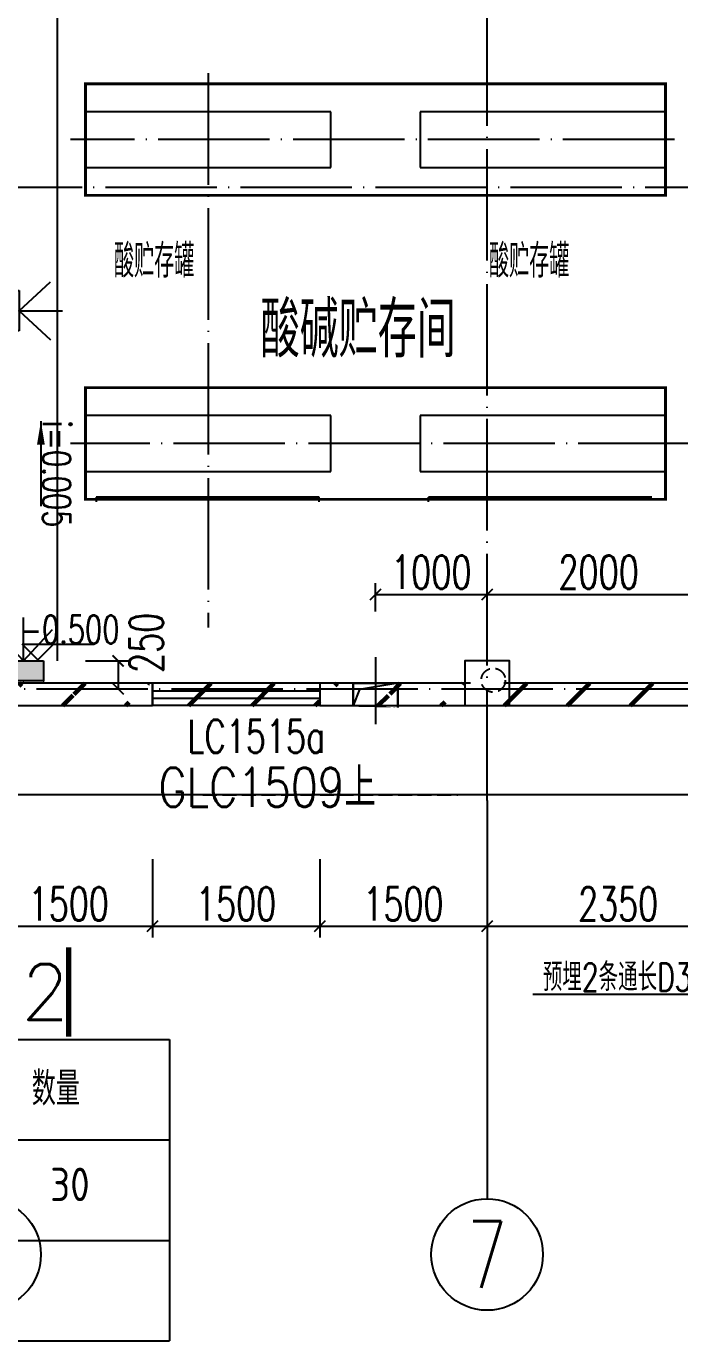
# Model space of a CAD drawing. Header units: millimetres. Extents: x 5779402 to 5838852, y 134142 to 176192.
# Drawn here: x 5819502 to 5825360, y 154451 to 166237 of the extents above; entities that cross this region are included whole.
import ezdxf
from ezdxf.enums import TextEntityAlignment as Align

# ---------------------------------------------------------------- set-up
doc = ezdxf.new("R2010")
doc.units = ezdxf.units.MM
doc.header["$LTSCALE"] = 1000
for name, pattern in [('DASH', [0.35, 0.25, -0.1]), ('DIVIDE', [1.25, 0.5, -0.25, 0, -0.25, 0, -0.25]), ('DOTE', [2.4200000000000004, 2, -0.2, 0.02, -0.2])]:
    doc.linetypes.add(name, pattern=pattern)
doc.layers.get('0').update_dxf_attribs({"color": 8})
doc.layers.get('DEFPOINTS').update_dxf_attribs({"color": 8})
for name, color, linetype in [('-人员定位', 6, 'Continuous'), ('-人员定位标注', 4, 'Continuous'), ('04-墙体WALL', 8, 'Continuous'), ('3T_WOOD', 8, 'Continuous'), ('AXIS_NUM', 8, 'Continuous'), ('COLUMN', 8, 'Continuous'), ('DIM', 8, 'Continuous'), ('DOTE', 8, 'DOTE'), ('Text', 8, 'Continuous'), ('THICK', 8, 'Continuous'), ('WIN', 8, 'Continuous'), ('WINDOW', 8, 'Continuous'), ('WINDOW_TEXT', 8, 'Continuous'), ('电缆埋管', 8, 'Continuous')]:
    doc.layers.add(name, color=color, linetype=linetype)
doc.layers.add('WALL', color=8, linetype='Continuous', lineweight=60)
doc.styles.add('-GBCBIGGBENOR', font='gbenor.shx', dxfattribs={"width": 0.7, "bigfont": 'gbcbig.shx'})
doc.styles.add('_TCH_WINDOW', font='SIMPLEX', dxfattribs={"bigfont": 'GBCBIG'})
doc.styles.add('GEDITXT', font='geditxt.shx', dxfattribs={"width": 0.72, "height": 400, "bigfont": 'hztxt1.shx'})
doc.styles.add('HZ', font='geditxt.shx', dxfattribs={"width": 0.7, "bigfont": 'hztxt1.shx'})
doc.styles.get("Standard").update_dxf_attribs({"font": 'geditxt.shx', "width": 0.7, "bigfont": 'hztxt1.shx'})
doc.styles.add('TSSD_Axis', font='geditxt.shx', dxfattribs={"width": 0.7, "bigfont": 'hztxt1.shx'})
doc.styles.add('TSSD_Label', font='geditxt.shx', dxfattribs={"width": 0.7, "bigfont": 'hztxt1.shx'})
doc.styles.add('TSSD_Norm', font='geditxt.shx', dxfattribs={"bigfont": 'hztxt1.shx'})
doc.styles.add('TSSD_Rein', font='geditxt.shx', dxfattribs={"width": 0.7, "bigfont": 'hztxt1.shx'})
doc.dimstyles.new('TSSD_100_100$0', dxfattribs={"dimtxt": 300, "dimasz": 100, "dimexe": 100, "dimexo": 250, "dimgap": 50, "dimtad": 1, "dimdec": 0, "dimzin": 0, "dimdsep": 46, "dimtxsty": 'TSSD_Rein', "dimblk": 'ARCHTICK', "dimcen": 0, "dimclrt": 7, "dimadec": 0, "dimazin": 0, "dimtfac": 1, "dimtdec": 0, "dimtix": 1, "dimtmove": 2, "dimatfit": 3, "dimldrblk": '_TSDBK', "dimfxl": 0, "dimtvp": 0.7, "dimtolj": 1, "dimtzin": 0, "dimarcsym": 0})

# ---------------------------------------------------------------- blocks, each defined once
blk = doc.blocks.new('_ArchTick')
at = {"color": 0, "linetype": 'ByBlock', "const_width": 0.15}
blk.add_lwpolyline([(-0.5, -0.5), (0.5, 0.5)], dxfattribs=at)
blk = doc.blocks.new('*D200')
at = {"layer": 'DEFPOINTS', "color": 0, "transparency": 16777216}
for p in [(5825633.266003137, 161142.5586406321), (5823633.20535188, 160738.9260990155), (5825633.266003137, 160738.9260990155)]:
    blk.add_point(p, dxfattribs=at)
at = {"layer": 'DIM', "color": 0, "lineweight": -2, "transparency": 16777216}
for p, q in [((5823633.20535188, 160988.9260990155), (5823633.20535188, 161242.5586406321)), ((5825633.266003137, 160988.9260990155), (5825633.266003137, 161242.5586406321)), ((5823633.20535188, 161142.5586406321), (5825633.266003137, 161142.5586406321))]:
    blk.add_line(p, q, dxfattribs=at)
at = {"layer": 'DIM', "color": 0, "lineweight": -2, "transparency": 16777216, "xscale": 100, "yscale": 100, "zscale": 100, "rotation": 180}
blk.add_blockref('_ArchTick', (5823633.20535188, 161142.5586406321), dxfattribs=at)
at = {"layer": 'DIM', "color": 0, "lineweight": -2, "transparency": 16777216, "xscale": 100, "yscale": 100, "zscale": 100}
blk.add_blockref('_ArchTick', (5825633.266003137, 161142.5586406321), dxfattribs=at)
at = {"layer": 'DIM', "color": 7, "transparency": 16777216, "insert": (5824633.235677509, 161342.5586406321), "char_height": 300, "attachment_point": 5, "style": 'TSSD_Rein'}
blk.add_mtext('\\A1;2000', dxfattribs=at)
blk = doc.blocks.new('_TSDBK')
blk.add_line((-1, 0), (0, 0))
blk.add_lwpolyline([(-0.7000000000000001, -0.7000000000000001, 0.5, 0.5, 0), (0.7000000000000001, 0.7000000000000001, 0.5, 0.5, 0)], format="xyseb")
blk = doc.blocks.new('*D201')
at = {"layer": 'DEFPOINTS', "color": 0, "transparency": 16777216}
for p in [(5823633.20535188, 161142.5586406321), (5822633.266003137, 160738.9260990155), (5823633.20535188, 160738.9260990155)]:
    blk.add_point(p, dxfattribs=at)
at = {"layer": 'DIM', "color": 0, "lineweight": -2, "transparency": 16777216}
for p, q in [((5822633.266003137, 160988.9260990155), (5822633.266003137, 161242.5586406321)), ((5823633.20535188, 160988.9260990155), (5823633.20535188, 161242.5586406321)), ((5822633.266003137, 161142.5586406321), (5823633.20535188, 161142.5586406321))]:
    blk.add_line(p, q, dxfattribs=at)
at = {"layer": 'DIM', "color": 0, "lineweight": -2, "transparency": 16777216, "xscale": 100, "yscale": 100, "zscale": 100, "rotation": 180}
blk.add_blockref('_ArchTick', (5822633.266003137, 161142.5586406321), dxfattribs=at)
at = {"layer": 'DIM', "color": 0, "lineweight": -2, "transparency": 16777216, "xscale": 100, "yscale": 100, "zscale": 100}
blk.add_blockref('_ArchTick', (5823633.20535188, 161142.5586406321), dxfattribs=at)
at = {"layer": 'DIM', "color": 7, "transparency": 16777216, "insert": (5823133.235677509, 161342.5586406321), "char_height": 300, "attachment_point": 5, "style": 'TSSD_Rein'}
blk.add_mtext('\\A1;1000', dxfattribs=at)
blk = doc.blocks.new('D')
at = {"layer": 'WIN'}
for p, q in [((6078499.015100326, 232469.040798577), (6078499.015100326, 231869.6163707887)), ((6078699.015100412, 232234.9045898275), (6078356.516380943, 232179.4364029669)), ((6078356.516380943, 232179.4364029669), (6078299.015100242, 232034.9045898805))]:
    blk.add_line(p, q, dxfattribs=at)
at = {"layer": 'WIN', "const_width": 20}
blk.add_lwpolyline([(6078299.015100242, 232234.9045898275), (6078699.015100412, 232234.9045898275), (6078699.015100408, 232034.9045898736), (6078299.015100242, 232034.9045898805), (6078299.015100242, 232234.9045898275)], dxfattribs=at)
blk = doc.blocks.new('*D196')
at = {"layer": 'DEFPOINTS', "color": 0, "transparency": 16777216}
for p in [(5819783.20535188, 160546.0357153619), (5819783.20535188, 160296.0357153638), (5820325.729917916, 160296.0357153638)]:
    blk.add_point(p, dxfattribs=at)
at = {"layer": 'DIM', "color": 0, "lineweight": -2, "transparency": 16777216}
for p, q in [((5820033.20535188, 160546.0357153619), (5820425.729917916, 160546.0357153619)), ((5820325.729917916, 160546.0357153619), (5820325.729917916, 160296.0357153638)), ((5820033.20535188, 160296.0357153638), (5820425.729917916, 160296.0357153638))]:
    blk.add_line(p, q, dxfattribs=at)
at = {"layer": 'DIM', "color": 0, "lineweight": -2, "transparency": 16777216, "xscale": 100, "yscale": 100, "zscale": 100}
for p, rotation in [((5820325.729917916, 160546.0357153619), 90), ((5820325.729917916, 160296.0357153638), 270)]:
    blk.add_blockref('_ArchTick', p, dxfattribs=dict(at, rotation=rotation))
at = {"layer": 'DIM', "color": 7, "transparency": 16777216, "insert": (5820578.955833282, 160709.3761385948), "char_height": 300, "attachment_point": 5, "rotation": 90, "style": 'TSSD_Rein'}
blk.add_mtext('\\A1;250', dxfattribs=at)
blk = doc.blocks.new('*D231')
at = {"layer": 'DEFPOINTS', "color": 0, "transparency": 16777216}
for p in [(5823633.20535188, 159019.0337553046), (5825983.205352047, 159019.0337553046), (5825983.205352047, 158167.8858092712)]:
    blk.add_point(p, dxfattribs=at)
at = {"layer": 'DIM', "color": 0, "lineweight": -2, "transparency": 16777216}
for p, q in [((5823633.20535188, 158769.0337553046), (5823633.20535188, 158067.8858092712)), ((5825983.205352047, 158769.0337553046), (5825983.205352047, 158067.8858092712)), ((5823633.20535188, 158167.8858092712), (5825983.205352047, 158167.8858092712))]:
    blk.add_line(p, q, dxfattribs=at)
at = {"layer": 'DIM', "color": 0, "lineweight": -2, "transparency": 16777216, "xscale": 100, "yscale": 100, "zscale": 100, "rotation": 180}
blk.add_blockref('_ArchTick', (5823633.20535188, 158167.8858092712), dxfattribs=at)
at = {"layer": 'DIM', "color": 0, "lineweight": -2, "transparency": 16777216, "xscale": 100, "yscale": 100, "zscale": 100}
blk.add_blockref('_ArchTick', (5825983.205352047, 158167.8858092712), dxfattribs=at)
at = {"layer": 'DIM', "color": 7, "transparency": 16777216, "insert": (5824808.205351964, 158367.8858092712), "char_height": 300, "attachment_point": 5, "style": 'TSSD_Rein'}
blk.add_mtext('\\A1;2350', dxfattribs=at)
blk = doc.blocks.new('*D232')
at = {"layer": 'DEFPOINTS', "color": 0, "transparency": 16777216}
for p in [(5822133.205352047, 159019.0337553046), (5823633.20535188, 159019.0337553046), (5823633.20535188, 158167.8858092712)]:
    blk.add_point(p, dxfattribs=at)
at = {"layer": 'DIM', "color": 0, "lineweight": -2, "transparency": 16777216}
for p, q in [((5822133.205352047, 158769.0337553046), (5822133.205352047, 158067.8858092712)), ((5823633.20535188, 158769.0337553046), (5823633.20535188, 158067.8858092712)), ((5822133.205352047, 158167.8858092712), (5823633.20535188, 158167.8858092712))]:
    blk.add_line(p, q, dxfattribs=at)
at = {"layer": 'DIM', "color": 0, "lineweight": -2, "transparency": 16777216, "xscale": 100, "yscale": 100, "zscale": 100, "rotation": 180}
blk.add_blockref('_ArchTick', (5822133.205352047, 158167.8858092712), dxfattribs=at)
at = {"layer": 'DIM', "color": 0, "lineweight": -2, "transparency": 16777216, "xscale": 100, "yscale": 100, "zscale": 100}
blk.add_blockref('_ArchTick', (5823633.20535188, 158167.8858092712), dxfattribs=at)
at = {"layer": 'DIM', "color": 7, "transparency": 16777216, "insert": (5822883.205351964, 158367.8858092712), "char_height": 300, "attachment_point": 5, "style": 'TSSD_Rein'}
blk.add_mtext('\\A1;1500', dxfattribs=at)
blk = doc.blocks.new('*D233')
at = {"layer": 'DEFPOINTS', "color": 0, "transparency": 16777216}
for p in [(5820633.133150291, 159019.0337553046), (5822133.205352047, 159019.0337553046), (5822133.205352047, 158167.8858092712)]:
    blk.add_point(p, dxfattribs=at)
at = {"layer": 'DIM', "color": 0, "lineweight": -2, "transparency": 16777216}
for p, q in [((5820633.133150291, 158769.0337553046), (5820633.133150291, 158067.8858092712)), ((5822133.205352047, 158769.0337553046), (5822133.205352047, 158067.8858092712)), ((5820633.133150291, 158167.8858092712), (5822133.205352047, 158167.8858092712))]:
    blk.add_line(p, q, dxfattribs=at)
at = {"layer": 'DIM', "color": 0, "lineweight": -2, "transparency": 16777216, "xscale": 100, "yscale": 100, "zscale": 100, "rotation": 180}
blk.add_blockref('_ArchTick', (5820633.133150291, 158167.8858092712), dxfattribs=at)
at = {"layer": 'DIM', "color": 0, "lineweight": -2, "transparency": 16777216, "xscale": 100, "yscale": 100, "zscale": 100}
blk.add_blockref('_ArchTick', (5822133.205352047, 158167.8858092712), dxfattribs=at)
at = {"layer": 'DIM', "color": 7, "transparency": 16777216, "insert": (5821383.169251169, 158367.8858092712), "char_height": 300, "attachment_point": 5, "style": 'TSSD_Rein'}
blk.add_mtext('\\A1;1500', dxfattribs=at)
blk = doc.blocks.new('*D234')
at = {"layer": 'DEFPOINTS', "color": 0, "transparency": 16777216}
for p in [(5819133.205351884, 159019.0337553046), (5820633.133150291, 159019.0337553046), (5820633.133150291, 158167.8858092712)]:
    blk.add_point(p, dxfattribs=at)
at = {"layer": 'DIM', "color": 0, "lineweight": -2, "transparency": 16777216}
for p, q in [((5819133.205351884, 158769.0337553046), (5819133.205351884, 158067.8858092712)), ((5820633.133150291, 158769.0337553046), (5820633.133150291, 158067.8858092712)), ((5819133.205351884, 158167.8858092712), (5820633.133150291, 158167.8858092712))]:
    blk.add_line(p, q, dxfattribs=at)
at = {"layer": 'DIM', "color": 0, "lineweight": -2, "transparency": 16777216, "xscale": 100, "yscale": 100, "zscale": 100, "rotation": 180}
blk.add_blockref('_ArchTick', (5819133.205351884, 158167.8858092712), dxfattribs=at)
at = {"layer": 'DIM', "color": 0, "lineweight": -2, "transparency": 16777216, "xscale": 100, "yscale": 100, "zscale": 100}
blk.add_blockref('_ArchTick', (5820633.133150291, 158167.8858092712), dxfattribs=at)
at = {"layer": 'DIM', "color": 7, "transparency": 16777216, "insert": (5819883.169251087, 158367.8858092712), "char_height": 300, "attachment_point": 5, "style": 'TSSD_Rein'}
blk.add_mtext('\\A1;1500', dxfattribs=at)
blk = doc.blocks.new('_FZHK')
blk.add_lwpolyline([(-0.5, -0.5), (0.5, -0.5), (0.5, 0.5), (-0.5, 0.5)], close=True)
blk = doc.blocks.new('$TCHSYS$WIN2D')
for p, q in [((-0.5, 0.5), (0.5, 0.5)), ((-0.5, 0.5), (-0.4999999999999999, -0.5)), ((0.5, 0.5), (0.4999999999999998, -0.5)), ((0.5, 0.1666666666666666), (-0.5, 0.1666666666666666)), ((0.5, -0.1666666666666667), (-0.5, -0.1666666666666667)), ((-0.4999999999999999, -0.5), (0.5, -0.5))]:
    blk.add_line(p, q)
blk = doc.blocks.new('ts_axno')
at = {"color": 0, "linetype": 'ByBlock', "lineweight": -2}
blk.add_circle((0, 0), 0.5, dxfattribs=at)
at = {"color": 0, "linetype": 'ByBlock', "lineweight": -2, "style": 'TSSD_Axis', "width": 0.7}
blk.add_attdef('A', text='', height=0.6, dxfattribs=at).set_placement((0, 0), align=Align.MIDDLE_CENTER)
blk = doc.blocks.new('定位基站')
at = {"layer": '-人员定位', "ltscale": 0.01}
h = blk.add_hatch(color=256, dxfattribs=at)
h.dxf.hatch_style = 1
h.paths.add_polyline_path([(406523.9891417791, 477797.9968768524), (406523.9891417791, 477617.0559842106), (406162.1073564942, 477617.0559842106), (406162.1073564942, 477797.9968768524)])
at = {"layer": '-人员定位', "color": 6}
for p, q in [((406343.0482491367, 477797.9968768524), (406343.0482491367, 478186.0658077138)), ((406343.0482491367, 477797.9968768524), (406082.1860954517, 478076.6380122445)), ((406343.0482491367, 477797.9968768524), (406603.9104028216, 478076.6380122445)), ((406343.0482491367, 477995.4534284034), (406343.0482491367, 477995.4534284034)), ((406162.1073564942, 477797.9968768524), (406523.9891417791, 477797.9968768524)), ((406162.1073564942, 477617.0559842106), (406162.1073564942, 477797.9968768524)), ((406523.9891417791, 477797.9968768524), (406523.9891417791, 477617.0559842106)), ((406523.9891417791, 477617.0559842106), (406162.1073564942, 477617.0559842106))]:
    blk.add_line(p, q, dxfattribs=at)
for p in [(406343.0482491367, 477797.9968768524), (406162.1073564942, 477617.0559842103), (406343.0482491367, 477617.0559842106), (406523.9891417791, 477617.0559842103)]:
    blk.add_point(p, dxfattribs=at)

msp = doc.modelspace()

# ---------------------------------------------------------------- hatches: boundary and pattern name
at = {"layer": 'WALL'}
h = msp.add_hatch(dxfattribs=at)
h.set_pattern_fill('METAL', color=256, scale=100, style=0)
h.set_pattern_definition([(45, (0, 0), (-282.842712474619, 282.842712474619), [])])
h.paths.add_polyline_path([(5791083.205351437, 160346.0357153455), (5791083.205351437, 160146.0357153592), (5792983.205352047, 160146.0357153594), (5792983.205352047, 160346.0357153455)], flags=17)
h.paths.add_polyline_path([(5798983.205352047, 160146.0357153574), (5798983.205352047, 160346.0357153556), (5798883.205351437, 160346.035715355), (5797083.205351978, 160346.0357153825), (5797083.205351978, 160146.0357153659), (5798883.205351437, 160146.0357153679)], flags=16)
h.paths.add_polyline_path([(5808683.205352047, 160346.035715354), (5808683.205352048, 160146.0357153614), (5811183.205352047, 160146.0357153614), (5811183.205352048, 160346.035715355)], flags=16)
edge = h.paths.add_edge_path()
edge.add_line((5794483.205352048, 160146.0357153596), (5794983.205352047, 160146.0357153372))
edge.add_line((5794483.205352047, 160346.0357153455), (5794483.205352048, 160146.0357153596))
edge.add_line((5794983.205352048, 160346.0357152106), (5794483.205352047, 160346.0357153455))
edge.add_line((5789583.205351437, 160346.0357153455), (5789283.205351233, 160346.035715525))
edge.add_line((5789583.205351437, 160146.0357153589), (5789583.205351437, 160346.0357153455))
edge.add_line((5789283.205351233, 160146.0357155003), (5789583.205351437, 160146.0357153589))
edge.add_line((5800483.205352047, 160346.0357153435), (5800483.205352048, 160146.0357153576))
edge.add_line((5795583.205351979, 160146.0357153374), (5795583.205351978, 160346.035715381))
edge.add_line((5800483.205352047, 160146.0357153658), (5800983.205351234, 160146.0357153652))
edge.add_line((5800983.205351233, 160346.0357153685), (5800483.205352047, 160346.0357153653))
edge.add_line((5795583.205351979, 160346.0357153699), (5795283.205352047, 160346.0357153713))
edge.add_line((5795283.205352047, 160146.0357153639), (5795583.205351979, 160146.0357153643))
edge.add_line((5804883.205351437, 160146.0357153581), (5806983.205352047, 160146.0357152911))
edge.add_line((5804883.205351437, 160346.0357153962), (5804883.205351437, 160146.0357153581))
edge.add_line((5806983.205352047, 160346.0357154823), (5804883.205351437, 160346.0357153962))
edge.add_line((5803383.205351437, 160346.0357153962), (5801283.205351233, 160346.0357153404))
edge.add_line((5803383.205351437, 160146.0357153581), (5803383.205351437, 160346.0357153962))
edge.add_line((5801283.205351233, 160146.0357154368), (5803383.205351437, 160146.0357153581))
edge.add_line((5807783.205352047, 160346.0357153536), (5807283.205352048, 160346.0357156311))
edge.add_line((5807783.205352047, 160146.0357153614), (5807783.205352047, 160346.0357153536))
edge.add_line((5807283.205352047, 160146.0357151405), (5807783.205352047, 160146.0357153614))
edge.add_line((5812683.205352047, 160146.0357153614), (5812983.205352047, 160146.0357153403))
edge.add_line((5812683.205352047, 160346.0357153556), (5812683.205352047, 160146.0357153614))
edge.add_line((5812983.205352047, 160346.0357151703), (5812683.205352047, 160346.0357153556))
edge.add_line((5815383.205352048, 160346.0357153268), (5813283.205352048, 160346.0357153475))
edge.add_line((5815383.205352047, 160146.035715363), (5815383.205352048, 160346.0357153268))
edge.add_line((5813283.205352047, 160146.035715344), (5815383.205352047, 160146.035715363))
edge.add_line((5816883.205352048, 160146.035715363), (5818983.205352047, 160146.0357153866))
edge.add_line((5816883.205352047, 160346.0357153266), (5816883.205352048, 160146.035715363))
edge.add_line((5818983.205352047, 160346.0357153234), (5816883.205352047, 160346.0357153266))
edge.add_line((5820633.205351742, 160346.0357153825), (5819283.205352047, 160346.0357153709))
edge.add_line((5820633.205351743, 160146.0357153546), (5820633.205351742, 160346.0357153825))
edge.add_line((5819283.205352048, 160146.0357153787), (5820633.205351743, 160146.0357153546))
edge.add_line((5822133.205351743, 160146.0357153546), (5823483.205351437, 160146.0357153486))
edge.add_line((5822133.205351742, 160346.0357153857), (5822133.205351743, 160146.0357153546))
edge.add_line((5823483.205351437, 160346.0357152975), (5822133.205351742, 160346.0357153857))
edge.add_line((5826583.205351437, 160346.0357153187), (5823783.205351437, 160346.0357154227))
edge.add_line((5823783.205351437, 160146.0357153745), (5826583.205351437, 160146.0357153568))
edge.add_line((5827483.205351437, 160146.0357153568), (5827983.205351437, 160146.0357153141))
edge.add_line((5827483.205351437, 160346.0357153173), (5827483.205351437, 160146.0357153568))
edge.add_line((5827983.205351437, 160346.0357157817), (5827483.205351437, 160346.0357153173))

# ---------------------------------------------------------------- linework, layer by layer
at = {"layer": '-人员定位标注'}
for p, q in [((5802164.653682765, 157151.149038218), (5820785.185734775, 157151.149038218)), ((5820785.185734775, 157151.149038218), (5820785.185734767, 154451.1490381956)), ((5802164.653682765, 156251.149038218), (5820785.185734775, 156251.1490381956)), ((5802164.653682765, 155351.149038218), (5820785.185734775, 155351.1490381956)), ((5802164.653682765, 154451.149038218), (5820785.185734767, 154451.1490381956))]:
    msp.add_line(p, q, dxfattribs=at)
at = {"linetype": 'DIVIDE', "ltscale": 250}
msp.add_line((5820127.926675735, 162014.160155684), (5820127.926675735, 161974.160155684), dxfattribs=at)
at = {"linetype": 'DIVIDE', "ltscale": 500}
for p, q in [((5822127.926675735, 162014.160155684), (5820127.926675735, 162014.160155684)), ((5822127.926675735, 161974.160155684), (5822127.926675735, 162014.160155684)), ((5825109.048855047, 162014.160155684), (5823109.048855047, 162014.160155684))]:
    msp.add_line(p, q, dxfattribs=at)
at = {"ltscale": 3}
msp.add_line((5827688.785693237, 157556.693272185), (5824044.407747828, 157556.693272185), dxfattribs=at)
at = {"layer": '04-墙体WALL'}
msp.add_line((5826333.205351437, 159346.0357153635), (5808933.205351682, 159346.0357153635), dxfattribs=at)
at = {"layer": '3T_WOOD'}
for p, q in [((5819783.20535188, 160546.0357153621), (5819783.205351883, 167496.2864832129)), ((5819633.071690246, 162695.3741910504), (5819633.071690246, 161934.9230819587)), ((5819466.015700222, 160696.0519763489), (5820112.151153958, 160696.0519763489)), ((5819606.640700222, 160555.4269763489), (5819466.015700222, 160696.0519763489)), ((5819606.640700222, 160555.4269763489), (5819747.265700222, 160696.0519763489))]:
    msp.add_line(p, q, dxfattribs=at)
at = {"layer": '3T_WOOD', "linetype": 'DIVIDE', "ltscale": 250}
for p, q in [((5820033.06186903, 165471.0660190584), (5820033.061869031, 164971.0660190584)), ((5822233.061869024, 164971.0660190584), (5822233.061869024, 165471.0660190584)), ((5823033.204431567, 165471.0660190584), (5823033.204431568, 164971.0660190584)), ((5825233.204431562, 164971.0660190584), (5825233.204431562, 165471.0660190584)), ((5820033.06186903, 162746.0660190585), (5820033.061869031, 162246.0660190584)), ((5822233.061869024, 162246.0660190584), (5822233.061869024, 162746.0660190584)), ((5823033.204431567, 162746.0660190585), (5823033.204431568, 162246.0660190584)), ((5825233.204431562, 162246.0660190584), (5825233.204431562, 162746.0660190584))]:
    msp.add_line(p, q, dxfattribs=at)
at = {"layer": '3T_WOOD', "linetype": 'DIVIDE', "ltscale": 500}
for p, q in [((5822233.061869024, 165471.0660190584), (5820033.06186903, 165471.0660190584)), ((5825233.204431562, 165471.0660190584), (5823033.204431567, 165471.0660190584)), ((5820033.061869031, 164971.0660190584), (5822233.061869024, 164971.0660190584)), ((5823033.204431568, 164971.0660190584), (5825233.204431562, 164971.0660190584)), ((5822233.061869024, 162746.0660190584), (5820033.06186903, 162746.0660190585)), ((5825233.204431562, 162746.0660190584), (5823033.204431567, 162746.0660190585)), ((5820033.061869031, 162246.0660190584), (5822233.061869024, 162246.0660190584)), ((5823033.204431568, 162246.0660190584), (5825233.204431562, 162246.0660190584)), ((5823109.048855047, 161974.160155684), (5823109.048855047, 162014.160155684))]:
    msp.add_line(p, q, dxfattribs=at)
at = {"layer": '3T_WOOD', "const_width": 25}
for points in [[(5823508.205351883, 164721.0457677483), (5820033.06186903, 164721.0660190555), (5820033.06186903, 165721.0660190555), (5823508.205351882, 165721.0457677483)], [(5823508.205351882, 165721.0457677483), (5825233.204431562, 165721.0357153616), (5825233.204431562, 164721.0357153616), (5823508.205351883, 164721.0543632644)], [(5823633.20535188, 161996.0450393141), (5820033.061869029, 161996.0660190555), (5820033.061869029, 162996.0660190555), (5823633.20535188, 162996.0450393141)], [(5823633.20535188, 162996.0450393141), (5825233.204431561, 162996.0357153616), (5825233.204431561, 161996.0357153616), (5823633.20535188, 161996.0450393141)]]:
    msp.add_lwpolyline(points, dxfattribs=at)
at = {"layer": '3T_WOOD'}
msp.add_lwpolyline([(5819633.071690246, 162695.3741910504, 0, 69.99999999999999, 0), (5819633.071690246, 162485.3741910504, 69.99999999999999, 69.99999999999999, 0)], format="xyseb", dxfattribs=at)
at = {"layer": 'AXIS_NUM'}
msp.add_line((5823633.20535188, 159296.0357153638), (5823633.20535188, 155723.8218308101), dxfattribs=at)
at = {"layer": 'DOTE', "ltscale": 0.5}
for p, q in [((5823633.20535188, 159296.0357153638), (5823633.20535188, 170853.9643945163)), ((5821133.061869024, 165816.4648457189), (5821133.061869024, 160846.3637213909)), ((5825313.45460506, 165221.0660190584), (5819897.217064695, 165221.0660190584)), ((5788751.796662012, 164796.0357153638), (5835391.375273656, 164796.0357153638)), ((5825451.096748319, 162496.0660190584), (5819897.217064695, 162496.0660190584)), ((5788133.20535188, 160296.0357153638), (5835133.20535188, 160296.0357153638))]:
    msp.add_line(p, q, dxfattribs=at)
at = {"layer": 'THICK'}
msp.add_lwpolyline([(5819882.090050305, 157978.7975457163, 50, 50, 0), (5819882.090050305, 157178.7975457163, 50, 50, 0)], format="xyseb", dxfattribs=at)
at = {"layer": 'WALL', "lineweight": -2}
for p, q in [((5820633.205351742, 160346.0357153825), (5819333.205351902, 160346.0357153714)), ((5820633.205351743, 160146.0357153546), (5820633.205351742, 160346.0357153825)), ((5822133.205351742, 160346.0357153857), (5822133.205351743, 160146.0357153546)), ((5823483.205351437, 160346.0357152975), (5822133.205351742, 160346.0357153857)), ((5826583.205351437, 160346.0357153187), (5823783.205351437, 160346.0357154227)), ((5819283.205352048, 160146.0357153787), (5820633.205351743, 160146.0357153546)), ((5822133.205351743, 160146.0357153546), (5823483.205351437, 160146.0357153486)), ((5823783.205351437, 160146.0357153745), (5826583.205351437, 160146.0357153568))]:
    msp.add_line(p, q, dxfattribs=at)
at = {"layer": '电缆埋管', "linetype": 'DASH', "ltscale": 0.5}
msp.add_line((5821085.804115397, 159346.9789797934), (5823370.680422524, 159346.9789797934), dxfattribs=at)
msp.add_circle((5823689.090216169, 160373.4552691808), 107.5222682943287, dxfattribs=at)

# ---------------------------------------------------------------- block references
at = {"layer": '-人员定位', "rotation": 270}
msp.add_blockref('定位基站', (5341641.448884407, 570029.2684768543), dxfattribs=at)
at = {"layer": '-人员定位'}
msp.add_blockref('定位基站', (5413133.506135586, -317249.7085914945), dxfattribs=at)
at = {"layer": 'AXIS_NUM'}
ref = msp.add_blockref('ts_axno', (5819133.20535188, 155223.8218308101), dxfattribs=dict(at, xscale=1000, yscale=1000, zscale=1000))
ref.add_attrib('6', '6', dxfattribs={"height": 600, "style": 'TSSD_Axis', "width": 0.7}).set_placement((5819133.20535188, 155223.8218308101), align=Align.MIDDLE_CENTER)
ref = msp.add_blockref('ts_axno', (5823633.20535188, 155223.8218308101), dxfattribs=dict(at, xscale=1000, yscale=1000, zscale=1000))
ref.add_attrib('7', '7', dxfattribs={"height": 600, "style": 'TSSD_Axis', "width": 0.7}).set_placement((5823633.20535188, 155223.8218308101), align=Align.MIDDLE_CENTER)
at = {"layer": 'COLUMN', "xscale": 400, "yscale": 400, "zscale": 400}
msp.add_blockref('_FZHK', (5823633.205351902, 160346.0357153695), dxfattribs=at)
at = {"layer": 'WALL'}
msp.add_blockref('D', (-255865.7490971899, -71888.86887446223), dxfattribs=at)
at = {"layer": 'WINDOW'}
ref = msp.add_blockref('$TCHSYS$WIN2D', (5821383.205351744, 160246.0357153638), dxfattribs=dict(at, xscale=-1500, yscale=200, zscale=-1500))
ref.add_attrib('A', 'LC1515a', (5820948.205351744, 159722.2857153638), dxfattribs={"layer": 'WINDOW_TEXT', "height": 297.5, "style": '_TCH_WINDOW', "width": 0.7058823529411765})

# ---------------------------------------------------------------- texts
at = {"layer": '-人员定位标注', "style": '-GBCBIGGBENOR'}
for s, p in [('数量', (5819551.172283228, 156560.5893228948)), ('30', (5819715.907372992, 155702.5774198174))]:
    msp.add_text(s, height=300, dxfattribs=at).set_placement(p)
at = {"style": 'GEDITXT', "width": 0.6}
for p in [(5820288.746120519, 163983.6408568557), (5823650.465302074, 163983.6408568557)]:
    msp.add_text('酸贮存罐', height=300, dxfattribs=at).set_placement(p)
at = {"width": 0.7}
msp.add_text('酸碱贮存间', height=500, dxfattribs=at).set_placement((5821602.898788095, 163267.2908917255))
at = {"linetype": 'Continuous', "style": 'HZ', "width": 0.7}
msp.add_text('预埋2条通长D30(*)B埋铁，标高0m~3.3m', height=250, dxfattribs=at).set_placement((5824132.605748487, 157586.4837019532))
at = {"layer": '3T_WOOD', "style": 'GEDITXT', "width": 0.72}
msp.add_text('i=0.005', height=250, rotation=270, dxfattribs=at).set_placement((5819649.827893415, 162699.9956996749))
msp.add_text('-0.500', height=249.9999999999999, dxfattribs=at).set_placement((5819442.614017708, 160703.7507402955))
at = {"layer": 'Text', "style": 'TSSD_Norm', "width": 0.8}
msp.add_text('GLC1509上', height=350, dxfattribs=at).set_placement((5820686.985865355, 159239.01745072))
at = {"layer": 'THICK', "style": 'TSSD_Label'}
msp.add_text('2', height=500, dxfattribs=at).set_placement((5819457.090050305, 157328.7975457163))

# ---------------------------------------------------------------- dimensions: what is measured, and where the dimension line sits
at = {"layer": 'DIM'}
for base, p1, p2, picture, middle in [((5823633.20535188, 161142.5586406321), (5822633.266003137, 160738.9260990155), (5823633.20535188, 160738.9260990155), '*D201', (5823133.235677509, 161342.5586406321)), ((5825633.266003137, 161142.5586406321), (5823633.20535188, 160738.9260990155), (5825633.266003137, 160738.9260990155), '*D200', (5824633.235677509, 161342.5586406321)), ((5820633.133150291, 158167.8858092712), (5819133.205351884, 159019.0337553046), (5820633.133150291, 159019.0337553046), '*D234', (5819883.169251087, 158367.8858092712)), ((5822133.205352047, 158167.8858092712), (5820633.133150291, 159019.0337553046), (5822133.205352047, 159019.0337553046), '*D233', (5821383.169251169, 158367.8858092712)), ((5823633.20535188, 158167.8858092712), (5822133.205352047, 159019.0337553046), (5823633.20535188, 159019.0337553046), '*D232', (5822883.205351964, 158367.8858092712)), ((5825983.205352047, 158167.8858092712), (5823633.20535188, 159019.0337553046), (5825983.205352047, 159019.0337553046), '*D231', (5824808.205351964, 158367.8858092712))]:
    dim = msp.add_linear_dim(base=base, p1=p1, p2=p2, dimstyle='TSSD_100_100$0', dxfattribs=at)
    dim.commit()
    dim.dimension.update_dxf_attribs({"geometry": picture, "text_midpoint": middle})
dim = msp.add_linear_dim(base=(5820325.729917916, 160296.0357153638), p1=(5819783.20535188, 160546.0357153619), p2=(5819783.20535188, 160296.0357153638), angle=90, dimstyle='TSSD_100_100$0', dxfattribs=at)
dim.commit()
dim.dimension.update_dxf_attribs({"geometry": '*D196', "text_midpoint": (5820578.955833282, 160709.3761385948), "dimtype": 160})

doc.saveas('drawing.dxf')
